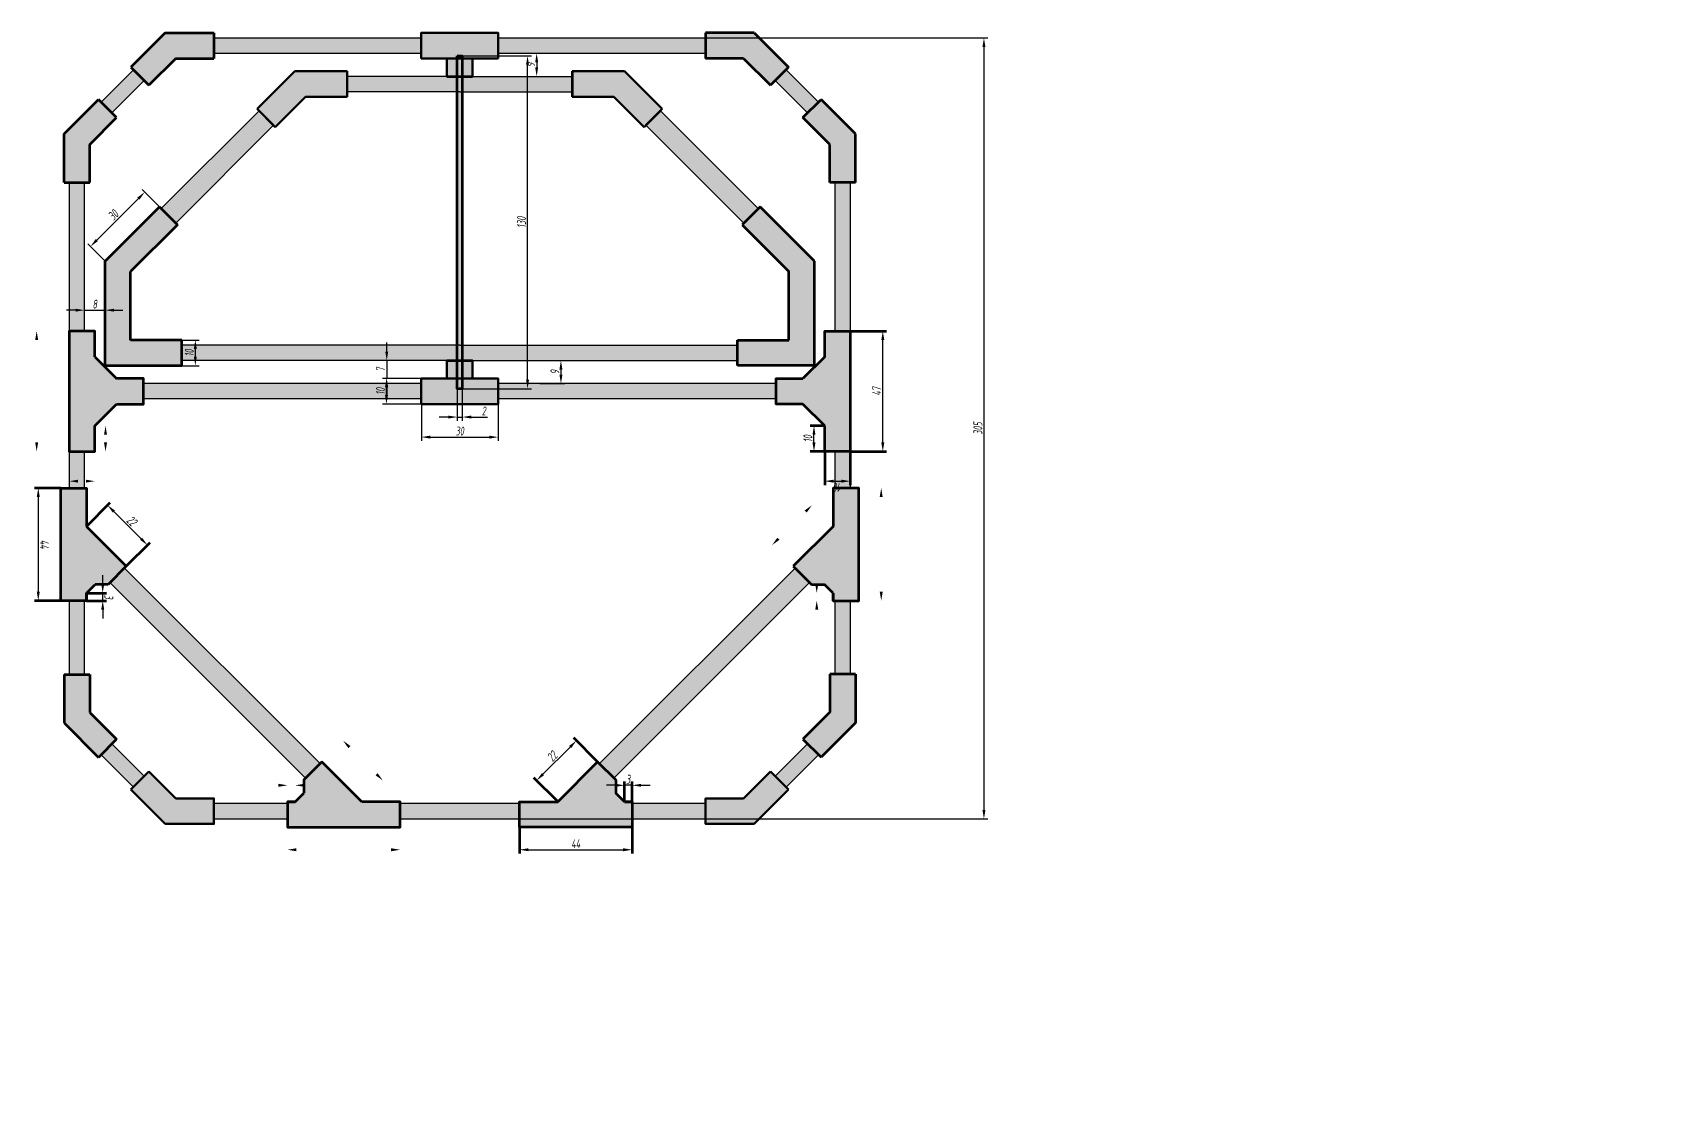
# Model space of a CAD drawing. Header units: millimetres. Extents: x 0 to 1102, y 0 to 1219.
# Drawn here: x 461 to 1102, y 800 to 1219 of the extents above; entities that cross this region are included whole.
import ezdxf

# ---------------------------------------------------------------- set-up
doc = ezdxf.new("R2010")
doc.units = ezdxf.units.MM
doc.header["$LTSCALE"] = 0.25
for name, color, linetype, lineweight in [('HATCH', 6, 'Continuous', 25), ('KHUNG_DAM', 5, 'Continuous', 70), ('KICH_THUOC', 4, 'Continuous', 25), ('NET_DAM', 10, 'Continuous', 50)]:
    doc.layers.add(name, color=color, linetype=linetype, lineweight=lineweight)
doc.styles.get("Standard").update_dxf_attribs({"font": '', "width": 0.5714, "height": 3.5})
doc.styles.get('Standard').set_extended_font_data('TCVN 7284', italic=True)
doc.dimstyles.new('ISO-35', dxfattribs={"dimtxt": 3.5, "dimasz": 3.5, "dimexe": 1.5, "dimexo": 0, "dimtad": 1, "dimtoh": 1, "dimtxsty": 'Standard', "dimcen": 5, "dimclrt": 256, "dimadec": 0, "dimazin": 0, "dimtfac": 1, "dimtmove": 0, "dimatfit": 3, "dimfxl": 1, "dimlwd": -1, "dimarcsym": 0})

# ---------------------------------------------------------------- blocks, each defined once
blk = doc.blocks.new('*D5')
at = {"layer": 'Defpoints', "color": 0, "transparency": 16777216}
for p in [(658.98, 1090.5), (658.98, 1081.5), (667.27, 1081.5)]:
    blk.add_point(p, dxfattribs=at)
at = {"layer": 'KICH_THUOC', "color": 0, "lineweight": -2, "transparency": 16777216}
for p, q in [((658.98, 1090.5), (668.77, 1090.5)), ((658.98, 1081.5), (668.77, 1081.5))]:
    blk.add_line(p, q, dxfattribs=at)
at = {"layer": 'KICH_THUOC', "color": 0, "transparency": 16777216}
blk.add_line((667.27, 1087), (667.27, 1085), dxfattribs=at)
for points in [[(666.68, 1087), (667.85, 1087), (667.27, 1090.5)], [(666.68, 1085), (667.85, 1085), (667.27, 1081.5)]]:
    blk.add_solid(points, dxfattribs=at)
at = {"layer": 'KICH_THUOC', "transparency": 16777216, "insert": (664.89, 1086), "char_height": 3.5, "attachment_point": 5, "rotation": 90}
blk.add_mtext('9', dxfattribs=at)
blk = doc.blocks.new('*D6')
at = {"color": 0, "lineweight": -2, "transparency": 16777216}
for p, q in [((652.24, 1210.5), (659.3, 1210.5)), ((652.24, 1201.5), (659.3, 1201.5))]:
    blk.add_line(p, q, dxfattribs=at)
at = {"color": 0, "transparency": 16777216}
blk.add_line((657.8, 1207), (657.8, 1205), dxfattribs=at)
for points in [[(657.21, 1207), (658.38, 1207), (657.8, 1210.5)], [(657.21, 1205), (658.38, 1205), (657.8, 1201.5)]]:
    blk.add_solid(points, dxfattribs=at)
at = {"layer": 'Defpoints', "color": 0, "transparency": 16777216}
for p in [(652.24, 1210.5), (652.24, 1201.5), (657.8, 1201.5)]:
    blk.add_point(p, dxfattribs=at)
at = {"transparency": 16777216, "insert": (655.42, 1206), "char_height": 3.5, "attachment_point": 5, "rotation": 90}
blk.add_mtext('9', dxfattribs=at)
blk = doc.blocks.new('*D7')
at = {"layer": 'Defpoints', "color": 0, "transparency": 16777216}
for p in [(161.59, 996.93), (169.87, 988.65), (154.31, 973.1)]:
    blk.add_point(p, dxfattribs=at)
at = {"layer": 'KICH_THUOC', "color": 0, "transparency": 16777216}
blk.add_line((148.51, 983.85), (159.12, 994.45), dxfattribs=at)
at = {"layer": 'KICH_THUOC', "color": 0, "lineweight": -2, "transparency": 16777216}
for p, q in [((169.87, 988.65), (160.53, 997.99)), ((154.31, 973.1), (144.98, 982.43))]:
    blk.add_line(p, q, dxfattribs=at)
at = {"layer": 'KICH_THUOC', "color": 0, "transparency": 16777216}
for points in [[(158.71, 994.87), (159.53, 994.04), (161.59, 996.93)], [(148.1, 984.26), (148.92, 983.43), (146.04, 981.37)]]:
    blk.add_solid(points, dxfattribs=at)
at = {"layer": 'KICH_THUOC', "transparency": 16777216, "insert": (152.14, 990.83), "char_height": 3.5, "attachment_point": 5, "rotation": 45}
blk.add_mtext('22', dxfattribs=at)
blk = doc.blocks.new('*D8')
at = {"layer": 'Defpoints', "color": 0, "transparency": 16777216}
for p in [(139.31, 963.1), (183.31, 963.1), (183.31, 954.32)]:
    blk.add_point(p, dxfattribs=at)
at = {"layer": 'KICH_THUOC', "color": 0, "lineweight": -2, "transparency": 16777216}
for p, q in [((139.31, 963.1), (139.31, 952.82)), ((183.31, 963.1), (183.31, 952.82))]:
    blk.add_line(p, q, dxfattribs=at)
at = {"layer": 'KICH_THUOC', "color": 0, "transparency": 16777216}
blk.add_line((142.81, 954.32), (179.81, 954.32), dxfattribs=at)
for points in [[(142.81, 954.9), (142.81, 953.74), (139.31, 954.32)], [(179.81, 954.9), (179.81, 953.74), (183.31, 954.32)]]:
    blk.add_solid(points, dxfattribs=at)
at = {"layer": 'KICH_THUOC', "transparency": 16777216, "insert": (161.31, 956.69), "char_height": 3.5, "attachment_point": 5}
blk.add_mtext('44', dxfattribs=at)
blk = doc.blocks.new('*D9')
at = {"layer": 'Defpoints', "color": 0, "transparency": 16777216}
for p in [(180.31, 979.49), (180.31, 973.1), (183.31, 973.1)]:
    blk.add_point(p, dxfattribs=at)
at = {"layer": 'KICH_THUOC', "color": 0, "lineweight": -2, "transparency": 16777216}
for p, q in [((180.31, 973.1), (180.31, 980.99)), ((183.31, 973.1), (183.31, 980.99))]:
    blk.add_line(p, q, dxfattribs=at)
at = {"layer": 'KICH_THUOC', "color": 0, "transparency": 16777216}
for p, q in [((176.81, 979.49), (173.31, 979.49)), ((183.31, 979.49), (180.31, 979.49)), ((186.81, 979.49), (190.31, 979.49))]:
    blk.add_line(p, q, dxfattribs=at)
for points in [[(176.81, 980.07), (176.81, 978.9), (180.31, 979.49)], [(186.81, 980.07), (186.81, 978.9), (183.31, 979.49)]]:
    blk.add_solid(points, dxfattribs=at)
at = {"layer": 'KICH_THUOC', "transparency": 16777216, "insert": (181.81, 981.86), "char_height": 3.5, "attachment_point": 5}
blk.add_mtext('3', dxfattribs=at)
blk = doc.blocks.new('*D11')
at = {"layer": 'Defpoints', "color": 0, "transparency": 16777216}
for p in [(182.16, 1052.66), (229.16, 1052.66), (229.16, 1039.96)]:
    blk.add_point(p, dxfattribs=at)
at = {"layer": 'KICH_THUOC', "color": 0, "lineweight": -2, "transparency": 16777216}
for p, q in [((182.16, 1052.66), (182.16, 1038.46)), ((229.16, 1052.66), (229.16, 1038.46))]:
    blk.add_line(p, q, dxfattribs=at)
at = {"layer": 'KICH_THUOC', "color": 0, "transparency": 16777216}
blk.add_line((185.66, 1039.96), (225.66, 1039.96), dxfattribs=at)
for points in [[(185.66, 1040.54), (185.66, 1039.37), (182.16, 1039.96)], [(225.66, 1040.54), (225.66, 1039.37), (229.16, 1039.96)]]:
    blk.add_solid(points, dxfattribs=at)
at = {"layer": 'KICH_THUOC', "transparency": 16777216, "insert": (205.66, 1042.33), "char_height": 3.5, "attachment_point": 5}
blk.add_mtext('47', dxfattribs=at)
blk = doc.blocks.new('*D12')
at = {"layer": 'Defpoints', "color": 0, "transparency": 16777216}
for p in [(182.16, 1062.66), (170.55, 1052.66), (182.16, 1052.66)]:
    blk.add_point(p, dxfattribs=at)
at = {"layer": 'KICH_THUOC', "color": 0, "lineweight": -2, "transparency": 16777216}
for p, q in [((182.16, 1062.66), (169.05, 1062.66)), ((182.16, 1052.66), (169.05, 1052.66))]:
    blk.add_line(p, q, dxfattribs=at)
at = {"layer": 'KICH_THUOC', "color": 0, "transparency": 16777216}
blk.add_line((170.55, 1059.16), (170.55, 1056.16), dxfattribs=at)
for points in [[(169.97, 1059.16), (171.13, 1059.16), (170.55, 1062.66)], [(169.97, 1056.16), (171.13, 1056.16), (170.55, 1052.66)]]:
    blk.add_solid(points, dxfattribs=at)
at = {"layer": 'KICH_THUOC', "transparency": 16777216, "insert": (168.17, 1057.66), "char_height": 3.5, "attachment_point": 5, "rotation": 90}
blk.add_mtext('10', dxfattribs=at)
blk = doc.blocks.new('*D13')
at = {"layer": 'Defpoints', "color": 0, "transparency": 16777216}
for p in [(192.16, 1066.84), (182.16, 1062.66), (192.16, 1062.66)]:
    blk.add_point(p, dxfattribs=at)
at = {"layer": 'KICH_THUOC', "color": 0, "lineweight": -2, "transparency": 16777216}
for p, q in [((182.16, 1062.66), (182.16, 1068.34)), ((192.16, 1062.66), (192.16, 1068.34))]:
    blk.add_line(p, q, dxfattribs=at)
at = {"layer": 'KICH_THUOC', "color": 0, "transparency": 16777216}
blk.add_line((185.66, 1066.84), (188.66, 1066.84), dxfattribs=at)
for points in [[(185.66, 1067.42), (185.66, 1066.26), (182.16, 1066.84)], [(188.66, 1067.42), (188.66, 1066.26), (192.16, 1066.84)]]:
    blk.add_solid(points, dxfattribs=at)
at = {"layer": 'KICH_THUOC', "transparency": 16777216, "insert": (187.16, 1069.22), "char_height": 3.5, "attachment_point": 5}
blk.add_mtext('10', dxfattribs=at)
blk = doc.blocks.new('*D15')
at = {"layer": 'Defpoints', "color": 0, "transparency": 16777216}
for p in [(627.76, 1209.5), (654.23, 1209.5), (627.76, 1079.5)]:
    blk.add_point(p, dxfattribs=at)
at = {"layer": 'KICH_THUOC', "color": 0, "lineweight": -2, "transparency": 16777216}
for p, q in [((627.76, 1209.5), (655.73, 1209.5)), ((627.76, 1079.5), (655.73, 1079.5))]:
    blk.add_line(p, q, dxfattribs=at)
at = {"layer": 'KICH_THUOC', "color": 0, "transparency": 16777216}
blk.add_line((654.23, 1083), (654.23, 1206), dxfattribs=at)
for points in [[(653.65, 1206), (654.81, 1206), (654.23, 1209.5)], [(653.65, 1083), (654.81, 1083), (654.23, 1079.5)]]:
    blk.add_solid(points, dxfattribs=at)
at = {"layer": 'KICH_THUOC', "transparency": 16777216, "insert": (651.85, 1144.5), "char_height": 3.5, "attachment_point": 5, "rotation": 90}
blk.add_mtext('130', dxfattribs=at)
blk = doc.blocks.new('*D16')
at = {"layer": 'Defpoints', "color": 0, "transparency": 16777216}
for p in [(626.76, 1079.5), (628.76, 1079.5), (628.76, 1068.43)]:
    blk.add_point(p, dxfattribs=at)
at = {"layer": 'KICH_THUOC', "color": 0, "lineweight": -2, "transparency": 16777216}
for p, q in [((626.76, 1079.5), (626.76, 1066.93)), ((628.76, 1079.5), (628.76, 1066.93))]:
    blk.add_line(p, q, dxfattribs=at)
at = {"layer": 'KICH_THUOC', "color": 0, "transparency": 16777216}
for p, q in [((623.26, 1068.43), (619.76, 1068.43)), ((626.76, 1068.43), (628.76, 1068.43)), ((632.26, 1068.43), (638.59, 1068.43))]:
    blk.add_line(p, q, dxfattribs=at)
for points in [[(623.26, 1069.01), (623.26, 1067.84), (626.76, 1068.43)], [(632.26, 1069.01), (632.26, 1067.84), (628.76, 1068.43)]]:
    blk.add_solid(points, dxfattribs=at)
at = {"layer": 'KICH_THUOC', "transparency": 16777216, "insert": (637.17, 1070.8), "char_height": 3.5, "attachment_point": 5}
blk.add_mtext('2', dxfattribs=at)
blk = doc.blocks.new('*D17')
at = {"layer": 'Defpoints', "color": 0, "transparency": 16777216}
for p in [(599.14, 1083.5), (612.76, 1083.5), (612.76, 1073.5)]:
    blk.add_point(p, dxfattribs=at)
at = {"layer": 'KICH_THUOC', "color": 0, "lineweight": -2, "transparency": 16777216}
for p, q in [((612.76, 1083.5), (597.64, 1083.5)), ((612.76, 1073.5), (597.64, 1073.5))]:
    blk.add_line(p, q, dxfattribs=at)
at = {"layer": 'KICH_THUOC', "color": 0, "transparency": 16777216}
blk.add_line((599.14, 1077), (599.14, 1080), dxfattribs=at)
for points in [[(598.56, 1080), (599.73, 1080), (599.14, 1083.5)], [(598.56, 1077), (599.73, 1077), (599.14, 1073.5)]]:
    blk.add_solid(points, dxfattribs=at)
at = {"layer": 'KICH_THUOC', "transparency": 16777216, "insert": (596.77, 1078.5), "char_height": 3.5, "attachment_point": 5, "rotation": 90}
blk.add_mtext('10', dxfattribs=at)
blk = doc.blocks.new('*D18')
at = {"layer": 'Defpoints', "color": 0, "transparency": 16777216}
for p in [(622.76, 1090.5), (599.25, 1083.5), (622.76, 1083.5)]:
    blk.add_point(p, dxfattribs=at)
at = {"layer": 'KICH_THUOC', "color": 0, "transparency": 16777216}
for p, q in [((599.25, 1094), (599.25, 1097.5)), ((599.25, 1090.5), (599.25, 1083.5)), ((599.25, 1080), (599.25, 1076.5))]:
    blk.add_line(p, q, dxfattribs=at)
at = {"layer": 'KICH_THUOC', "color": 0, "lineweight": -2, "transparency": 16777216}
for p, q in [((622.76, 1090.5), (597.75, 1090.5)), ((622.76, 1083.5), (597.75, 1083.5))]:
    blk.add_line(p, q, dxfattribs=at)
at = {"layer": 'KICH_THUOC', "color": 0, "transparency": 16777216}
for points in [[(598.67, 1094), (599.83, 1094), (599.25, 1090.5)], [(598.67, 1080), (599.83, 1080), (599.25, 1083.5)]]:
    blk.add_solid(points, dxfattribs=at)
at = {"layer": 'KICH_THUOC', "transparency": 16777216, "insert": (596.88, 1087), "char_height": 3.5, "attachment_point": 5, "rotation": 90}
blk.add_mtext('7', dxfattribs=at)
blk = doc.blocks.new('*D19')
at = {"layer": 'Defpoints', "color": 0, "transparency": 16777216}
for p in [(612.76, 1073.5), (642.76, 1073.5), (642.76, 1060.59)]:
    blk.add_point(p, dxfattribs=at)
at = {"layer": 'KICH_THUOC', "color": 0, "lineweight": -2, "transparency": 16777216}
for p, q in [((612.76, 1073.5), (612.76, 1059.09)), ((642.76, 1073.5), (642.76, 1059.09))]:
    blk.add_line(p, q, dxfattribs=at)
at = {"layer": 'KICH_THUOC', "color": 0, "transparency": 16777216}
blk.add_line((616.26, 1060.59), (639.26, 1060.59), dxfattribs=at)
for points in [[(616.26, 1061.17), (616.26, 1060.01), (612.76, 1060.59)], [(639.26, 1061.17), (639.26, 1060.01), (642.76, 1060.59)]]:
    blk.add_solid(points, dxfattribs=at)
at = {"layer": 'KICH_THUOC', "transparency": 16777216, "insert": (627.76, 1062.97), "char_height": 3.5, "attachment_point": 5}
blk.add_mtext('30', dxfattribs=at)
blk = doc.blocks.new('*D20')
at = {"layer": 'Defpoints', "color": 0, "transparency": 16777216}
for p in [(519.26, 1098.5), (524.51, 1098.5), (519.26, 1088.5)]:
    blk.add_point(p, dxfattribs=at)
at = {"layer": 'KICH_THUOC', "color": 0, "lineweight": -2, "transparency": 16777216}
for p, q in [((519.26, 1098.5), (526.01, 1098.5)), ((519.26, 1088.5), (526.01, 1088.5))]:
    blk.add_line(p, q, dxfattribs=at)
at = {"layer": 'KICH_THUOC', "color": 0, "transparency": 16777216}
blk.add_line((524.51, 1092), (524.51, 1095), dxfattribs=at)
for points in [[(523.93, 1095), (525.1, 1095), (524.51, 1098.5)], [(523.93, 1092), (525.1, 1092), (524.51, 1088.5)]]:
    blk.add_solid(points, dxfattribs=at)
at = {"layer": 'KICH_THUOC', "transparency": 16777216, "insert": (522.14, 1093.5), "char_height": 3.5, "attachment_point": 5, "rotation": 90}
blk.add_mtext('10', dxfattribs=at)
blk = doc.blocks.new('*D21')
at = {"layer": 'Defpoints', "color": 0, "transparency": 16777216}
for p in [(510.47, 1150.57), (483.55, 1135.06), (489.26, 1129.36)]:
    blk.add_point(p, dxfattribs=at)
at = {"layer": 'KICH_THUOC', "color": 0, "transparency": 16777216}
blk.add_line((502.29, 1153.8), (486.03, 1137.54), dxfattribs=at)
at = {"layer": 'KICH_THUOC', "color": 0, "lineweight": -2, "transparency": 16777216}
for p, q in [((510.47, 1150.57), (503.71, 1157.34)), ((489.26, 1129.36), (482.49, 1136.13))]:
    blk.add_line(p, q, dxfattribs=at)
at = {"layer": 'KICH_THUOC', "color": 0, "transparency": 16777216}
for points in [[(501.88, 1154.22), (502.7, 1153.39), (504.77, 1156.28)], [(485.62, 1137.95), (486.44, 1137.13), (483.55, 1135.06)]]:
    blk.add_solid(points, dxfattribs=at)
at = {"layer": 'KICH_THUOC', "transparency": 16777216, "insert": (492.48, 1147.35), "char_height": 3.5, "attachment_point": 5, "rotation": 45}
blk.add_mtext('30', dxfattribs=at)
blk = doc.blocks.new('*D22')
at = {"layer": 'Defpoints', "color": 0, "transparency": 16777216}
for p in [(489.26, 1110.17), (481.26, 1106.16), (489.26, 1106.16)]:
    blk.add_point(p, dxfattribs=at)
at = {"layer": 'KICH_THUOC', "color": 0, "transparency": 16777216}
for p, q in [((477.76, 1110.17), (474.26, 1110.17)), ((481.26, 1110.17), (489.26, 1110.17)), ((492.76, 1110.17), (496.26, 1110.17))]:
    blk.add_line(p, q, dxfattribs=at)
at = {"layer": 'KICH_THUOC', "color": 0, "lineweight": -2, "transparency": 16777216}
for p, q in [((481.26, 1106.16), (481.26, 1111.67)), ((489.26, 1106.16), (489.26, 1111.67))]:
    blk.add_line(p, q, dxfattribs=at)
at = {"layer": 'KICH_THUOC', "color": 0, "transparency": 16777216}
for points in [[(477.76, 1110.75), (477.76, 1109.59), (481.26, 1110.17)], [(492.76, 1110.75), (492.76, 1109.59), (489.26, 1110.17)]]:
    blk.add_solid(points, dxfattribs=at)
at = {"layer": 'KICH_THUOC', "transparency": 16777216, "insert": (485.26, 1112.54), "char_height": 3.5, "attachment_point": 5}
blk.add_mtext('8', dxfattribs=at)
blk = doc.blocks.new('*D23')
at = {"layer": 'Defpoints', "color": 0, "transparency": 16777216}
for p in [(658.02, 1216.5), (642.75, 911.5), (832.44, 911.5)]:
    blk.add_point(p, dxfattribs=at)
at = {"layer": 'KICH_THUOC', "color": 0, "lineweight": -2, "transparency": 16777216}
for p, q in [((658.02, 1216.5), (833.94, 1216.5)), ((642.75, 911.5), (833.94, 911.5))]:
    blk.add_line(p, q, dxfattribs=at)
at = {"layer": 'KICH_THUOC', "color": 0, "transparency": 16777216}
blk.add_line((832.44, 1213), (832.44, 915), dxfattribs=at)
for points in [[(831.86, 1213), (833.03, 1213), (832.44, 1216.5)], [(831.86, 915), (833.03, 915), (832.44, 911.5)]]:
    blk.add_solid(points, dxfattribs=at)
at = {"layer": 'KICH_THUOC', "transparency": 16777216, "insert": (830.07, 1064), "char_height": 3.5, "attachment_point": 5, "rotation": 90}
blk.add_mtext('305', dxfattribs=at)
blk = doc.blocks.new('trục 135 3 góc')
at = {"layer": 'KHUNG_DAM', "color": 30, "true_color": 0xf8991e}
for p, q in [((154.313, 973.095), (169.869, 988.652)), ((169.869, 988.652), (176.94, 981.581)), ((176.94, 981.581), (176.94, 976.468)), ((180.313, 973.095), (176.94, 976.468)), ((183.313, 973.095), (180.313, 973.095))]:
    blk.add_line(p, q, dxfattribs=at)
blk.add_lwpolyline([(180.313, 973.095), (183.313, 973.095), (183.313, 963.095), (139.313, 963.095), (139.313, 973.095), (154.313, 973.095)], dxfattribs=at)
at = {"layer": 'KICH_THUOC', "color": 30, "true_color": 0xf8991e}
for p1, p2, distance, picture, middle in [((154.313, 973.095), (169.869, 988.652), 11.705, '*D7', (152.135, 990.829)), ((139.313, 963.095), (183.313, 963.095), -8.775, '*D8', (161.313, 956.695))]:
    dim = blk.add_aligned_dim(p1=p1, p2=p2, distance=distance, dimstyle='ISO-35', dxfattribs=at)
    dim.commit()
    dim.dimension.update_dxf_attribs({"geometry": picture, "text_midpoint": middle})
dim = blk.add_linear_dim(base=(180.313, 979.487), p1=(183.313, 973.095), p2=(180.313, 973.095), dimstyle='ISO-35', dxfattribs=at)
dim.commit()
dim.dimension.update_dxf_attribs({"geometry": '*D9', "text_midpoint": (181.813, 981.862)})
blk = doc.blocks.new('góc 90')
at = {"layer": 'KHUNG_DAM', "color": 30, "true_color": 0xf8991e}
for p, q in [((192.161, 1062.658), (200.661, 1071.158)), ((219.161, 1062.658), (210.661, 1071.158)), ((182.161, 1062.658), (192.161, 1062.658)), ((182.161, 1062.658), (192.161, 1062.658))]:
    blk.add_line(p, q, dxfattribs=at)
for points in [[(200.661, 1071.158), (200.661, 1081.658), (210.661, 1081.658), (210.661, 1071.158)], [(219.161, 1062.658), (229.161, 1062.658), (229.161, 1052.658), (182.161, 1052.658), (182.161, 1062.658), (192.161, 1062.658)], [(210.661, 1052.658), (200.661, 1052.658)]]:
    blk.add_lwpolyline(points, dxfattribs=at)
at = {"layer": 'KICH_THUOC', "color": 30, "true_color": 0xf8991e}
for base, p1, p2, picture, middle in [((192.161, 1066.841), (182.161, 1062.658), (192.161, 1062.658), '*D13', (187.161, 1069.216)), ((229.161, 1039.956), (182.161, 1052.658), (229.161, 1052.658), '*D11', (205.661, 1042.331))]:
    dim = blk.add_linear_dim(base=base, p1=p1, p2=p2, dimstyle='ISO-35', dxfattribs=at)
    dim.commit()
    dim.dimension.update_dxf_attribs({"geometry": picture, "text_midpoint": middle})
dim = blk.add_linear_dim(base=(170.55, 1052.658), p1=(182.161, 1062.658), p2=(182.161, 1052.658), angle=90, dimstyle='ISO-35', dxfattribs=at)
dim.commit()
dim.dimension.update_dxf_attribs({"geometry": '*D12', "text_midpoint": (168.175, 1057.658)})

msp = doc.modelspace()

# ---------------------------------------------------------------- hatches: boundary and pattern name
at = {"layer": 'HATCH', "true_color": 0xf8991e}
h = msp.add_hatch(color=30, dxfattribs=at)
h.dxf.hatch_style = 1
h.paths.add_polyline_path([(504.256, 1083.501), (493.756, 1083.501), (485.256, 1092.001), (485.256, 1102.001), (475.256, 1102.001), (475.256, 1055.001), (485.256, 1055.001), (485.256, 1065.001), (493.756, 1073.501), (504.256, 1073.501)])
h.paths.add_polyline_path([(493.762, 1185.365), (486.691, 1192.436), (473.256, 1179.001), (473.256, 1160.001), (483.256, 1160.001), (483.256, 1174.859)])
h.paths.add_polyline_path([(531.756, 1218.501), (512.756, 1218.501), (499.321, 1205.066), (506.392, 1197.995), (516.898, 1208.501), (531.756, 1208.501)])
h.paths.add_polyline_path([(583.836, 1203.501), (563.396, 1203.501), (548.668, 1188.773), (555.739, 1181.702), (567.538, 1193.501), (583.836, 1193.501)])
h.paths.add_polyline_path([(642.756, 1218.501), (612.756, 1218.501), (612.756, 1208.501), (642.756, 1208.501)])
h.paths.add_polyline_path([(632.756, 1208.501), (622.756, 1208.501), (622.756, 1201.501), (632.756, 1201.501)])
h.paths.add_polyline_path([(517.54, 1143.504), (510.469, 1150.575), (489.256, 1129.362), (489.256, 1088.501), (519.256, 1088.501), (519.256, 1098.501), (499.256, 1098.501), (499.256, 1125.219)])
h.paths.add_polyline_path([(766.256, 1129.362), (745.043, 1150.575), (737.972, 1143.504), (756.256, 1125.219), (756.256, 1098.501), (736.256, 1098.501), (736.256, 1088.501), (766.256, 1088.501)])
h.paths.add_polyline_path([(642.756, 1083.501), (612.756, 1083.501), (612.756, 1073.501), (642.756, 1073.501)])
h.paths.add_polyline_path([(632.756, 1090.501), (622.756, 1090.501), (622.756, 1083.501), (632.756, 1083.501)])
h.paths.add_polyline_path([(692.116, 1203.501), (671.676, 1203.501), (671.676, 1193.501), (687.974, 1193.501), (699.773, 1181.702), (706.844, 1188.773)])
h.paths.add_polyline_path([(742.756, 1218.501), (723.756, 1218.501), (723.756, 1208.501), (738.614, 1208.501), (749.12, 1197.995), (756.191, 1205.066)])
h.paths.add_polyline_path([(782.256, 1179.001), (768.821, 1192.436), (761.75, 1185.365), (772.256, 1174.859), (772.256, 1160.001), (782.256, 1160.001)])
h.paths.add_polyline_path([(780.256, 1102.001), (770.256, 1102.001), (770.256, 1092.001), (761.756, 1083.501), (751.256, 1083.501), (751.256, 1073.501), (761.756, 1073.501), (770.256, 1065.001), (770.256, 1055.001), (780.256, 1055.001)])
h.paths.add_polyline_path([(783.549, 1040.708), (773.549, 1040.708), (773.549, 1025.708), (757.992, 1010.152), (765.064, 1003.081), (770.176, 1003.081), (773.549, 999.708), (773.549, 996.708), (783.549, 996.708)])
h.paths.add_polyline_path([(782.256, 968.001), (772.256, 968.001), (772.256, 953.143), (761.75, 942.637), (768.821, 935.566), (782.256, 949.001)])
h.paths.add_polyline_path([(756.191, 922.936), (749.12, 930.007), (738.614, 919.501), (723.756, 919.501), (723.756, 909.501), (742.756, 909.501)])
h.paths.add_polyline_path([(695.049, 918.208), (692.049, 918.208), (688.676, 921.581), (688.676, 926.694), (681.605, 933.765), (666.049, 918.208), (651.049, 918.208), (651.049, 908.208), (695.049, 908.208)])
h.paths.add_polyline_path([(604.463, 918.208), (589.463, 918.208), (573.907, 933.765), (566.836, 926.694), (566.836, 921.581), (563.463, 918.208), (560.463, 918.208), (560.463, 908.208), (604.463, 908.208)])
h.paths.add_polyline_path([(531.756, 919.501), (516.898, 919.501), (506.392, 930.007), (499.321, 922.936), (512.756, 909.501), (531.756, 909.501)])
h.paths.add_polyline_path([(483.256, 967.943), (473.256, 967.943), (473.256, 948.943), (486.691, 935.508), (493.762, 942.579), (483.256, 953.085)])
h.paths.add_polyline_path([(481.963, 1025.708), (481.963, 1040.708), (471.963, 1040.708), (471.963, 996.708), (481.963, 996.708), (481.963, 999.708), (485.336, 1003.081), (490.448, 1003.081), (497.519, 1010.152)])
h.paths.add_polyline_path([(482.763, 1045.04), (478.349, 1045.04), (478.349, 1036.64), (482.763, 1036.64)], flags=9)
at = {"layer": 'HATCH', "true_color": 0xffffff}
h = msp.add_hatch(color=7, dxfattribs=at)
h.dxf.hatch_style = 1
h.paths.add_polyline_path([(496.812, 1009.445), (491.155, 1003.788), (567.543, 927.401), (573.2, 933.058)])
h.paths.add_polyline_path([(481.256, 996.708), (475.256, 996.708), (475.256, 967.943), (481.256, 967.943)])
h.paths.add_polyline_path([(481.256, 1055.001), (475.256, 1055.001), (475.256, 1040.708), (481.256, 1040.708)])
h.paths.add_polyline_path([(481.256, 1160.001), (475.256, 1160.001), (475.256, 1102.001), (481.256, 1102.001)])
h.paths.add_polyline_path([(504.564, 1199.823), (500.321, 1204.066), (487.691, 1191.436), (491.934, 1187.194)])
h.paths.add_polyline_path([(612.756, 1216.501), (531.756, 1216.501), (531.756, 1210.501), (612.756, 1210.501)])
h.paths.add_polyline_path([(555.032, 1182.409), (549.375, 1188.066), (511.176, 1149.868), (516.833, 1144.211)])
h.paths.add_polyline_path([(671.676, 1201.501), (627.756, 1201.501), (583.836, 1201.501), (583.836, 1195.501), (627.756, 1195.501), (671.676, 1195.501)])
h.paths.add_polyline_path([(723.756, 1216.501), (642.756, 1216.501), (642.756, 1210.501), (723.756, 1210.501)])
h.paths.add_polyline_path([(780.256, 1160.001), (774.256, 1160.001), (774.256, 1102.001), (780.256, 1102.001)])
h.paths.add_polyline_path([(755.191, 1204.066), (750.948, 1199.823), (763.578, 1187.194), (767.821, 1191.436)])
h.paths.add_polyline_path([(706.137, 1188.066), (700.48, 1182.409), (738.679, 1144.211), (744.336, 1149.868)])
h.paths.add_polyline_path([(736.256, 1096.501), (627.756, 1096.501), (519.256, 1096.501), (519.256, 1090.501), (627.756, 1090.501), (632.756, 1090.501), (736.256, 1090.501)])
h.paths.add_polyline_path([(751.256, 1081.501), (642.756, 1081.501), (642.756, 1075.501), (751.256, 1075.501)])
h.paths.add_polyline_path([(612.756, 1081.501), (504.256, 1081.501), (504.256, 1075.501), (612.756, 1075.501)])
h.paths.add_polyline_path([(491.963, 940.78), (487.72, 936.537), (500.321, 923.936), (504.564, 928.179)])
h.paths.add_polyline_path([(560.463, 917.501), (531.756, 917.501), (531.756, 911.501), (560.463, 911.501)])
h.paths.add_polyline_path([(651.049, 917.501), (604.463, 917.501), (604.463, 911.501), (651.049, 911.501)])
h.paths.add_polyline_path([(723.756, 917.501), (695.049, 917.501), (695.049, 911.501), (723.756, 911.501)])
h.paths.add_polyline_path([(764.356, 1003.788), (758.7, 1009.445), (682.312, 933.058), (687.969, 927.401)])
h.paths.add_polyline_path([(767.821, 936.566), (763.578, 940.809), (750.948, 928.179), (755.191, 923.936)])
h.paths.add_polyline_path([(780.256, 996.708), (774.256, 996.708), (774.256, 968.001), (780.256, 968.001)])
at = {"layer": 'HATCH'}
h = msp.add_hatch(color=8, dxfattribs=at)
h.dxf.hatch_style = 1
h.paths.add_polyline_path([(628.756, 1209.501), (626.756, 1209.501), (626.756, 1079.501), (628.756, 1079.501)])
at = {"layer": 'HATCH', "true_color": 0xffffff}
h = msp.add_hatch(color=7, dxfattribs=at)
h.dxf.hatch_style = 1
h.paths.add_polyline_path([(780.256, 1055.001), (774.256, 1055.001), (774.256, 1040.708), (780.256, 1040.708)])
h.paths.add_polyline_path([(777.763, 1045.04), (773.349, 1045.04), (773.349, 1036.64), (777.763, 1036.64)], flags=9)
at = {"layer": 'HATCH', "true_color": 0xf8d731}
h = msp.add_hatch(color=40, dxfattribs=at)
h.dxf.hatch_style = 1
h.paths.add_polyline_path([(858.529, 820.249), (838.73, 800.45), (809.032, 830.148), (828.831, 849.947)], flags=0)
h.paths.add_polyline_path([(1082.162, 849.947), (1101.961, 830.148), (1072.262, 800.45), (1052.463, 820.249)], flags=0)

# ---------------------------------------------------------------- linework, layer by layer
for p, q in [((531.756, 1216.501), (612.756, 1216.501)), ((642.756, 1216.501), (723.756, 1216.501)), ((500.321, 1204.066), (487.691, 1191.436)), ((491.934, 1187.194), (504.564, 1199.823)), ((627.756, 1201.501), (583.836, 1201.501)), ((627.756, 1201.501), (671.676, 1201.501)), ((750.948, 1199.823), (763.578, 1187.194)), ((755.191, 1204.066), (767.821, 1191.436)), ((627.756, 1195.501), (583.836, 1195.501)), ((627.756, 1195.501), (671.676, 1195.501)), ((511.176, 1149.868), (549.375, 1188.066)), ((744.336, 1149.868), (706.137, 1188.066)), ((516.833, 1144.211), (555.032, 1182.409)), ((738.679, 1144.211), (700.48, 1182.409)), ((475.256, 1160.001), (475.256, 1040.708)), ((780.256, 1160.001), (780.256, 1040.708)), ((627.756, 1096.501), (519.256, 1096.501)), ((627.756, 1096.501), (736.256, 1096.501)), ((627.756, 1090.501), (519.256, 1090.501)), ((627.756, 1090.501), (736.256, 1090.501)), ((612.756, 1081.501), (504.256, 1081.501)), ((751.256, 1081.501), (642.756, 1081.501)), ((612.756, 1075.501), (504.256, 1075.501)), ((751.256, 1075.501), (642.756, 1075.501)), ((573.2, 933.058), (496.812, 1009.445)), ((682.312, 933.058), (758.7, 1009.445)), ((567.543, 927.401), (491.155, 1003.788)), ((687.969, 927.401), (764.356, 1003.788)), ((475.256, 996.708), (475.256, 967.943)), ((780.256, 996.708), (780.256, 968.001)), ((487.72, 936.537), (500.321, 923.936)), ((491.963, 940.78), (504.564, 928.179)), ((750.948, 928.179), (763.578, 940.809)), ((755.191, 923.936), (767.821, 936.566)), ((531.756, 911.501), (560.463, 911.501)), ((604.463, 911.501), (651.049, 911.501)), ((695.049, 911.501), (723.756, 911.501))]:
    msp.add_line(p, q)
for points in [[(531.756, 1210.501), (612.756, 1210.501)], [(642.756, 1210.501), (723.756, 1210.501)], [(481.256, 1102.001), (481.256, 1160.001)], [(774.256, 1160.001), (774.256, 1102.001)], [(481.256, 1040.708), (481.256, 1055.001)], [(774.256, 1055.001), (774.256, 1040.708)], [(481.256, 967.943), (481.256, 996.708)], [(774.256, 996.708), (774.256, 968.001)], [(560.463, 917.501), (531.756, 917.501)], [(651.049, 917.501), (604.463, 917.501)], [(723.756, 917.501), (695.049, 917.501)]]:
    msp.add_lwpolyline(points)
at = {"layer": 'KHUNG_DAM', "color": 30, "true_color": 0xf8991e}
for p, q in [((512.756, 1218.501), (499.321, 1205.066)), ((512.756, 1218.501), (531.756, 1218.501)), ((531.756, 1218.501), (531.756, 1208.501)), ((742.756, 1218.501), (723.756, 1218.501)), ((723.756, 1218.501), (723.756, 1208.501)), ((742.756, 1218.501), (756.191, 1205.066)), ((499.321, 1205.066), (506.392, 1197.995)), ((516.898, 1208.501), (506.392, 1197.995)), ((516.898, 1208.501), (531.756, 1208.501)), ((738.614, 1208.501), (723.756, 1208.501)), ((738.614, 1208.501), (749.12, 1197.995)), ((756.191, 1205.066), (749.12, 1197.995)), ((622.756, 1201.501), (632.756, 1201.501)), ((671.676, 1203.501), (671.676, 1193.501)), ((473.256, 1179.001), (486.691, 1192.436)), ((493.762, 1185.365), (486.691, 1192.436)), ((761.75, 1185.365), (768.821, 1192.436)), ((782.256, 1179.001), (768.821, 1192.436)), ((483.256, 1174.859), (493.762, 1185.365)), ((772.256, 1174.859), (761.75, 1185.365)), ((473.256, 1160.001), (473.256, 1179.001)), ((483.256, 1160.001), (483.256, 1174.859)), ((772.256, 1160.001), (772.256, 1174.859)), ((782.256, 1160.001), (782.256, 1179.001)), ((473.256, 1160.001), (483.256, 1160.001)), ((782.256, 1160.001), (772.256, 1160.001)), ((489.256, 1129.362), (510.469, 1150.575)), ((510.469, 1150.575), (517.54, 1143.504)), ((745.043, 1150.575), (737.972, 1143.504)), ((766.256, 1129.362), (745.043, 1150.575)), ((517.54, 1143.504), (499.256, 1125.219)), ((737.972, 1143.504), (756.256, 1125.219)), ((489.256, 1088.501), (489.256, 1129.362)), ((766.256, 1088.501), (766.256, 1129.362)), ((499.256, 1098.501), (499.256, 1125.219)), ((756.256, 1098.501), (756.256, 1125.219)), ((519.256, 1098.501), (499.256, 1098.501)), ((519.256, 1088.501), (519.256, 1098.501)), ((736.256, 1088.501), (736.256, 1098.501)), ((736.256, 1098.501), (756.256, 1098.501)), ((622.756, 1090.501), (632.756, 1090.501)), ((489.256, 1088.501), (519.256, 1088.501)), ((766.256, 1088.501), (736.256, 1088.501)), ((473.256, 967.943), (473.256, 948.943)), ((473.256, 967.943), (483.256, 967.943)), ((483.256, 967.943), (483.256, 953.085)), ((782.256, 968.001), (772.256, 968.001)), ((772.256, 968.001), (772.256, 953.143)), ((782.256, 968.001), (782.256, 949.001)), ((473.256, 948.943), (486.691, 935.508)), ((483.256, 953.085), (493.762, 942.579)), ((772.256, 953.143), (761.75, 942.637)), ((782.256, 949.001), (768.821, 935.566)), ((493.762, 942.579), (486.691, 935.508)), ((761.75, 942.637), (768.821, 935.566))]:
    msp.add_line(p, q, dxfattribs=at)
at = {"layer": 'KHUNG_DAM'}
for p, q in [((566.836, 926.694), (573.907, 933.765)), ((589.463, 918.208), (573.907, 933.765)), ((666.049, 918.208), (681.605, 933.765)), ((688.676, 926.694), (681.605, 933.765))]:
    msp.add_line(p, q, dxfattribs=at)
at = {"layer": 'KHUNG_DAM', "color": 8}
msp.add_lwpolyline([(626.756, 1209.501), (628.756, 1209.501), (628.756, 1079.501), (626.756, 1079.501)], close=True, dxfattribs=at)
at = {"layer": 'NET_DAM', "color": 30, "true_color": 0xf8991e}
for p, q in [((548.668, 1188.773), (563.396, 1203.501)), ((583.836, 1203.501), (563.396, 1203.501)), ((583.836, 1203.501), (583.836, 1193.501)), ((671.676, 1203.501), (692.116, 1203.501)), ((706.844, 1188.773), (692.116, 1203.501)), ((555.739, 1181.702), (567.538, 1193.501)), ((583.836, 1193.501), (567.538, 1193.501)), ((671.676, 1193.501), (687.974, 1193.501)), ((699.773, 1181.702), (687.974, 1193.501)), ((548.668, 1188.773), (555.739, 1181.702)), ((549.375, 1188.066), (555.032, 1182.409)), ((706.844, 1188.773), (699.773, 1181.702)), ((706.137, 1188.066), (700.48, 1182.409)), ((499.321, 922.936), (506.392, 930.007)), ((516.898, 919.501), (506.392, 930.007)), ((738.614, 919.501), (749.12, 930.007)), ((756.191, 922.936), (749.12, 930.007)), ((512.756, 909.501), (499.321, 922.936)), ((742.756, 909.501), (756.191, 922.936)), ((531.756, 911.501), (531.756, 917.501))]:
    msp.add_line(p, q, dxfattribs=at)
at = {"layer": 'NET_DAM'}
msp.add_line((583.836, 1201.501), (583.836, 1195.501), dxfattribs=at)
at = {"layer": 'NET_DAM', "color": 30, "true_color": 0xf8991e}
for points in [[(642.756, 1208.501), (612.756, 1208.501), (612.756, 1218.501), (642.756, 1218.501)], [(632.756, 1201.501), (622.756, 1201.501), (622.756, 1208.501), (632.756, 1208.501)], [(622.756, 1090.501), (632.756, 1090.501), (632.756, 1083.501), (622.756, 1083.501)], [(612.756, 1083.501), (642.756, 1083.501), (642.756, 1073.501), (612.756, 1073.501)]]:
    msp.add_lwpolyline(points, close=True, dxfattribs=at)
for points in [[(516.898, 919.501), (531.756, 919.501), (531.756, 909.501), (512.756, 909.501)], [(738.614, 919.501), (723.756, 919.501), (723.756, 909.501), (742.756, 909.501)]]:
    msp.add_lwpolyline(points, dxfattribs=at)

# ---------------------------------------------------------------- block references
at = {"layer": 'KHUNG_DAM', "xscale": -1}
for name, p, rotation in [('góc 90', (-577.402, 872.84), 270), ('trục 135 3 góc', (1746.644, 1180.021), 89.99999999999993)]:
    msp.add_blockref(name, p, dxfattribs=dict(at, rotation=rotation))
at = {"layer": 'KHUNG_DAM'}
for name, p, rotation in [('góc 90', (1832.914, 872.84), 90), ('trục 135 3 góc', (-491.132, 1180.021), 270)]:
    msp.add_blockref(name, p, dxfattribs=dict(at, rotation=rotation))
at = {"layer": 'KHUNG_DAM', "xscale": -1}
msp.add_blockref('trục 135 3 góc', (743.776, -54.887), dxfattribs=at)
at = {"layer": 'KHUNG_DAM'}
msp.add_blockref('trục 135 3 góc', (511.736, -54.887), dxfattribs=at)

# ---------------------------------------------------------------- dimensions: what is measured, and where the dimension line sits
dim = msp.add_linear_dim(base=(657.798, 1201.501), p1=(652.241, 1210.501), p2=(652.241, 1201.501), angle=90, dimstyle='ISO-35')
dim.commit()
dim.dimension.update_dxf_attribs({"geometry": '*D6', "text_midpoint": (655.423, 1206.001)})
at = {"layer": 'KICH_THUOC'}
for base, p1, p2, picture, middle in [((832.444, 911.501), (658.024, 1216.501), (642.749, 911.501), '*D23', (830.069, 1064.001)), ((654.229, 1209.501), (627.756, 1079.501), (627.756, 1209.501), '*D15', (651.854, 1144.501)), ((524.512, 1098.501), (519.256, 1088.501), (519.256, 1098.501), '*D20', (522.137, 1093.501)), ((599.25, 1083.501), (622.756, 1090.501), (622.756, 1083.501), '*D18', (596.875, 1087.001)), ((667.268, 1081.501), (658.979, 1090.501), (658.979, 1081.501), '*D5', (664.893, 1086.001)), ((599.144, 1083.501), (612.756, 1073.501), (612.756, 1083.501), '*D17', (596.769, 1078.501))]:
    dim = msp.add_linear_dim(base=base, p1=p1, p2=p2, angle=90, dimstyle='ISO-35', dxfattribs=at)
    dim.commit()
    dim.dimension.update_dxf_attribs({"geometry": picture, "text_midpoint": middle})
dim = msp.add_aligned_dim(p1=(510.469, 1150.575), p2=(489.256, 1129.362), distance=-8.065, dimstyle='ISO-35', dxfattribs=at)
dim.commit()
dim.dimension.update_dxf_attribs({"geometry": '*D21', "text_midpoint": (492.48, 1147.351)})
for base, p1, p2, picture, middle in [((489.256, 1110.168), (481.256, 1106.164), (489.256, 1106.164), '*D22', (485.256, 1112.543)), ((628.756, 1068.428), (626.756, 1079.501), (628.756, 1079.501), '*D16', (637.171, 1070.803)), ((642.756, 1060.59), (612.756, 1073.501), (642.756, 1073.501), '*D19', (627.756, 1062.965))]:
    dim = msp.add_linear_dim(base=base, p1=p1, p2=p2, dimstyle='ISO-35', dxfattribs=at)
    dim.commit()
    dim.dimension.update_dxf_attribs({"geometry": picture, "text_midpoint": middle})

doc.saveas('drawing.dxf')
